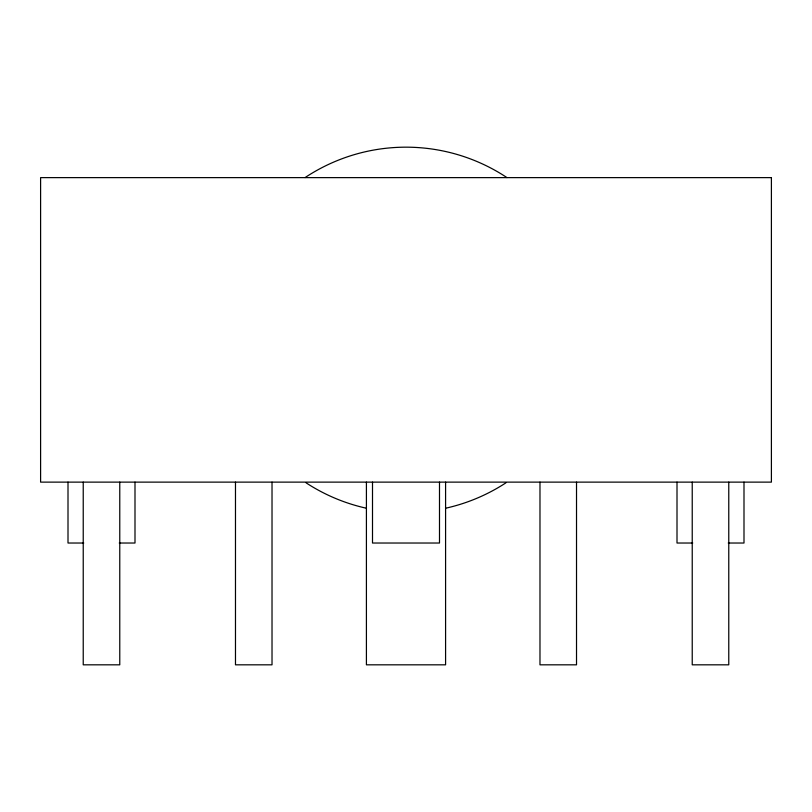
<?xml version="1.0" encoding="UTF-8"?>
<svg xmlns="http://www.w3.org/2000/svg" width="812" height="812" viewBox="0 0 812 812"><rect width="100%" height="100%" fill="white"/><g stroke="black" fill="none" stroke-linecap="round" stroke-linejoin="round"><path stroke-width="1.22" d="M83.748 543.025L68.005 543.025L68.005 482.125M119.252 543.025L134.995 543.025L134.995 482.125M692.748 543.025L677.005 543.025L677.005 482.125M728.252 543.025L743.995 543.025L743.995 482.125M728.77 482.125L728.77 664.825L692.23 664.825L692.23 482.125M576.52 482.125L576.52 664.825L539.98 664.825L539.98 482.125M445.585 482.125L445.585 664.825L366.415 664.825L366.415 482.125M439.495 482.125L439.495 543.025L372.505 543.025L372.505 482.125M272.02 482.125L272.02 664.825L235.48 664.825L235.48 482.125M119.77 482.125L119.77 664.825L83.23 664.825L83.23 482.125M505.886 482.856A182.7 182.7 0 0 1 446.001 508.139M365.999 508.139A182.7 182.7 0 0 1 306.114 482.856M305.068 177.584A182.7 182.7 0 0 1 506.932 177.584M771.4 177.625L40.6 177.625L40.6 482.125L771.4 482.125L771.4 177.625"/></g></svg>
